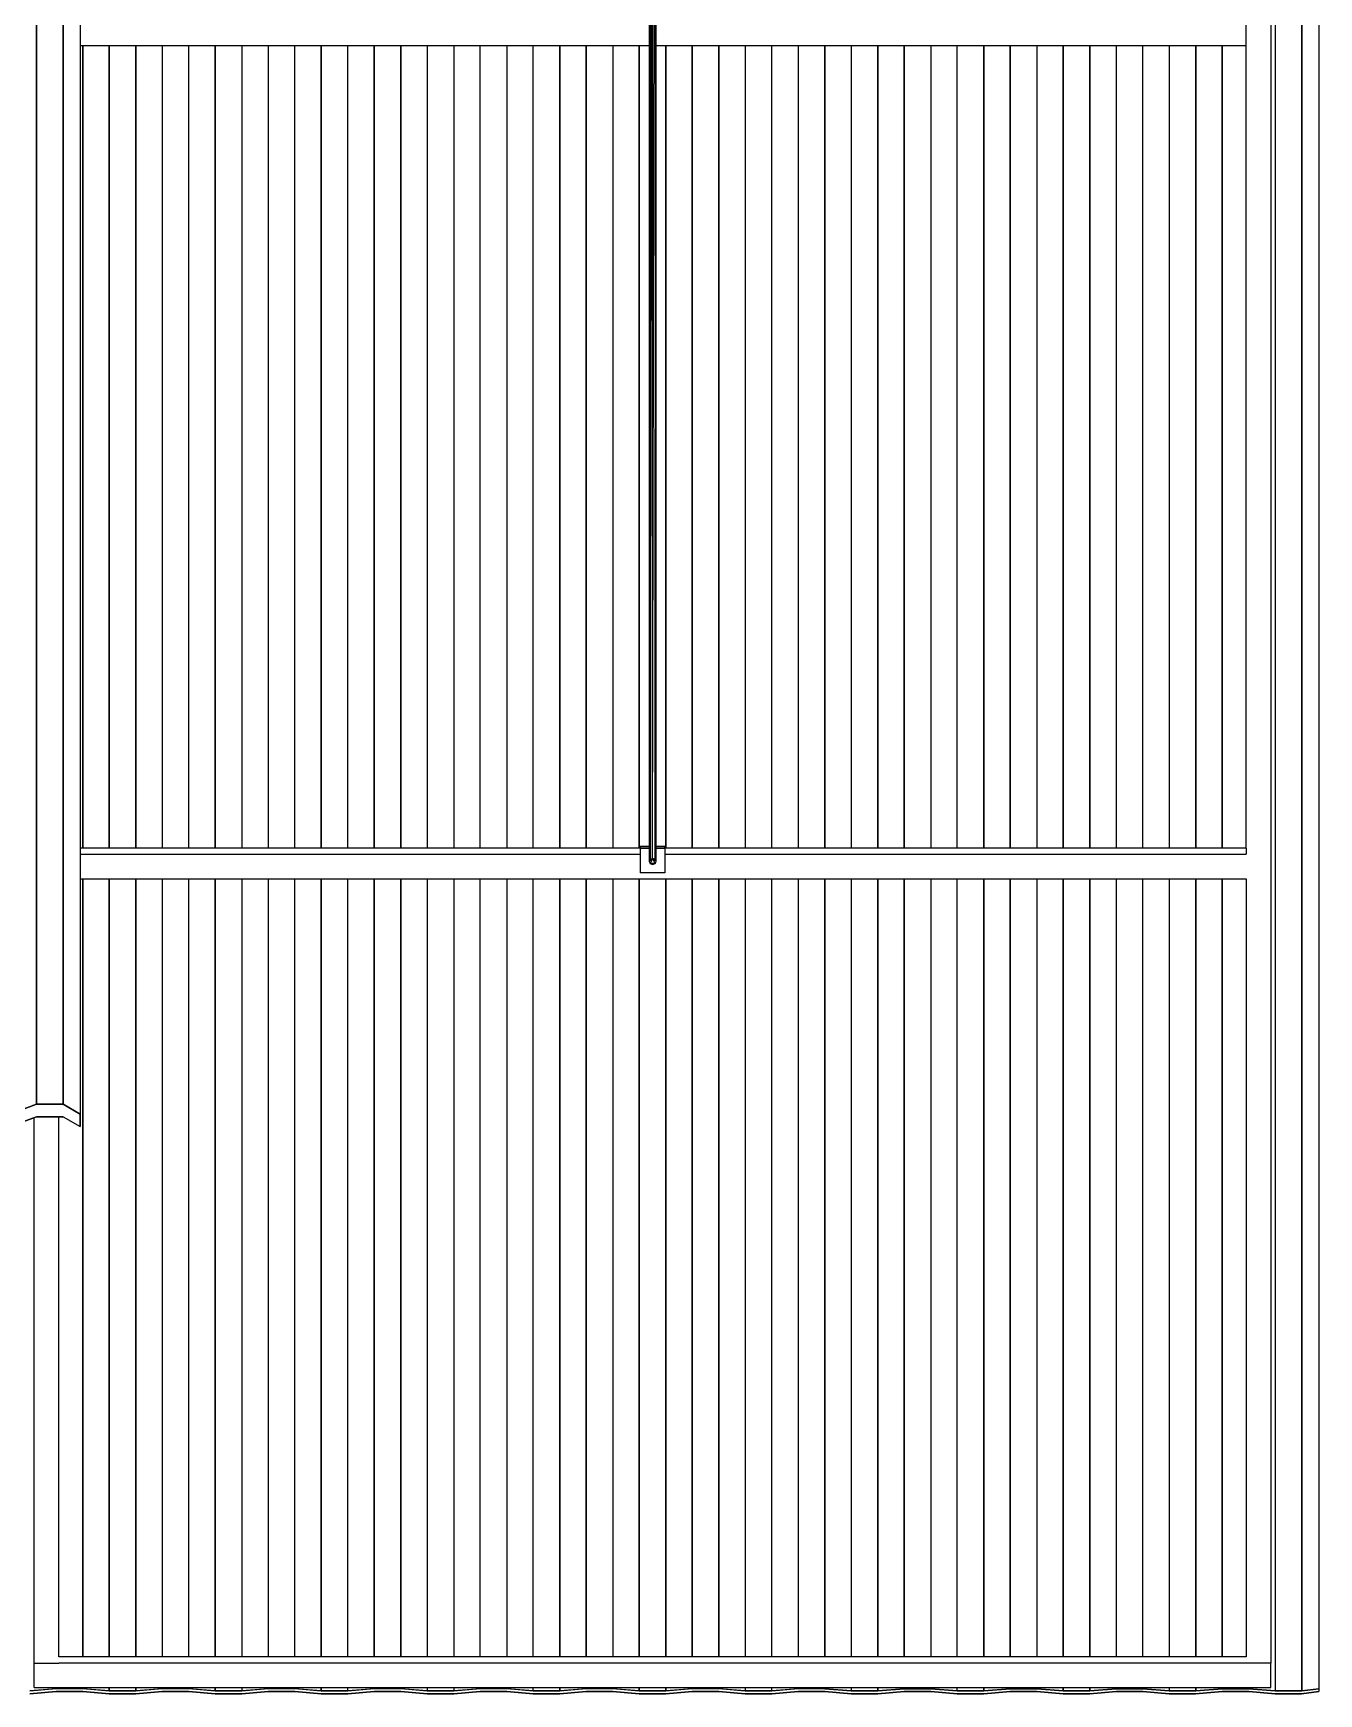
# Model space of a CAD drawing. Extents: x -32 to 51.8, y -51.6 to -5.5.
# Drawn here: x 29.27 to 33.43, y -51.53 to -46.16 of the extents above; entities that cross this region are included whole.
import ezdxf

# ---------------------------------------------------------------- set-up
doc = ezdxf.new("R2010")
doc.units = 0
doc.header["$MEASUREMENT"] = 0
doc.layers.get('0').update_dxf_attribs({"linetype": 'CONTINUOUS'})
doc.layers.add('hachures', color=5, linetype='CONTINUOUS')

msp = doc.modelspace()

# ---------------------------------------------------------------- linework, layer by layer
for p, q in [((29.2804, -49.6256), (29.2804, -43.0272)), ((29.3661, -43.0272), (29.3661, -49.6256)), ((29.4214, -43.0587), (29.4214, -49.6571)), ((29.4215, -43.0991), (29.4216, -49.6975)), ((33.3728, -51.5229), (33.3728, -43.5161)), ((33.4281, -43.5088), (33.4281, -51.5157)), ((31.2617, -44.4815), (31.2617, -48.8404)), ((31.2649, -44.4815), (31.2617, -48.8404)), ((31.265, -48.8336), (31.2728, -44.4815)), ((31.265, -44.4815), (31.265, -48.8336)), ((31.2729, -48.8308), (31.2808, -44.4815)), ((31.2729, -48.8308), (31.273, -44.4815)), ((31.2809, -48.8336), (31.2842, -44.4815)), ((31.2809, -44.4815), (31.2809, -48.8336)), ((31.2842, -48.8404), (31.2842, -44.4815)), ((33.1928, -46.2009), (33.1928, -46.1216)), ((33.2728, -46.1216), (33.2728, -46.2009)), ((29.4215, -46.2009), (31.2617, -46.2009)), ((31.23, -46.2009), (31.23, -48.7971)), ((31.2842, -46.2009), (33.1928, -46.2009)), ((31.3157, -46.2009), (31.3157, -48.7971)), ((33.1928, -48.7971), (33.1928, -46.2009)), ((33.2728, -46.2009), (33.2728, -48.817)), ((31.2617, -48.7971), (29.4215, -48.7971)), ((29.4215, -48.817), (31.2328, -48.817)), ((31.2617, -48.7915), (31.2328, -48.7915)), ((31.2328, -48.7915), (31.2328, -48.7971)), ((31.2328, -48.7971), (31.2617, -48.7971)), ((31.2328, -48.7971), (31.2328, -48.8764)), ((31.3128, -48.7915), (31.2842, -48.7915)), ((31.2842, -48.7971), (31.3128, -48.7971)), ((33.1928, -48.7971), (31.2842, -48.7971)), ((31.3128, -48.7971), (31.3128, -48.7915)), ((31.3128, -48.7971), (31.3128, -48.8764)), ((31.3128, -48.817), (33.1928, -48.817)), ((33.1928, -48.7971), (33.1928, -48.817)), ((33.2728, -48.817), (33.2728, -48.8963)), ((31.2729, -48.8308), (31.2617, -48.8404)), ((31.265, -48.8336), (31.2617, -48.8404)), ((31.2617, -48.8404), (31.265, -48.8472)), ((31.2729, -48.8308), (31.265, -48.8472)), ((31.2729, -48.8308), (31.265, -48.8336)), ((31.2809, -48.8472), (31.265, -48.8472)), ((31.265, -48.8472), (31.2729, -48.8501)), ((31.2842, -48.8404), (31.2729, -48.8308)), ((31.2729, -48.8308), (31.2809, -48.8472)), ((31.2809, -48.8336), (31.2729, -48.8308)), ((31.2729, -48.8501), (31.2809, -48.8472)), ((31.2842, -48.8404), (31.2809, -48.8336)), ((31.2809, -48.8472), (31.2842, -48.8404)), ((29.4215, -48.8963), (33.1928, -48.8963)), ((31.3128, -48.8764), (31.2328, -48.8764)), ((33.1157, -48.8963), (33.1157, -51.4132)), ((33.1928, -48.8963), (33.1928, -51.4132)), ((33.2728, -48.8963), (33.2728, -51.4331)), ((29.1947, -49.6571), (29.2804, -49.6256)), ((29.2804, -49.6256), (29.1947, -49.6571)), ((29.3661, -49.6256), (29.2804, -49.6256)), ((29.2804, -49.6256), (29.3661, -49.6256)), ((29.4214, -49.6571), (29.3661, -49.6256)), ((29.3661, -49.6256), (29.4214, -49.6571)), ((29.3662, -49.6257), (29.3662, -49.6257)), ((29.1948, -49.6975), (29.2805, -49.666)), ((29.2805, -49.666), (29.1948, -49.6975)), ((29.2728, -51.4331), (29.2728, -49.6688)), ((29.2805, -49.666), (29.2805, -49.666)), ((29.2805, -49.666), (29.3662, -49.666)), ((29.3662, -49.666), (29.2805, -49.666)), ((29.3528, -51.4132), (29.3528, -49.666)), ((29.3662, -49.666), (29.4215, -49.6975)), ((29.4216, -49.6975), (29.4214, -49.6571)), ((29.4214, -49.6571), (29.4215, -49.6975)), ((29.4215, -49.6975), (29.4215, -49.6968)), ((29.2728, -51.4331), (29.3528, -51.4331)), ((29.2728, -51.5124), (29.2728, -51.4331)), ((33.1928, -51.4132), (29.3528, -51.4132)), ((33.1928, -51.4331), (29.3528, -51.4331)), ((33.2728, -51.4331), (33.1928, -51.4331)), ((33.2728, -51.5124), (33.2728, -51.4331)), ((29.3441, -51.5249), (29.2584, -51.5321)), ((29.2584, -51.5322), (29.3441, -51.525)), ((29.2585, -51.5228), (29.3443, -51.5156)), ((29.3443, -51.5157), (29.2585, -51.5229)), ((29.2728, -51.5124), (29.3528, -51.5124)), ((29.3441, -51.5249), (29.3441, -51.525)), ((29.4298, -51.5249), (29.3441, -51.5249)), ((29.3441, -51.525), (29.4298, -51.525)), ((29.3443, -51.5157), (29.3443, -51.5156)), ((29.3443, -51.5156), (29.43, -51.5156)), ((29.43, -51.5157), (29.3443, -51.5157)), ((29.3528, -51.5124), (33.1928, -51.5124)), ((29.4298, -51.525), (29.4298, -51.5249)), ((29.5156, -51.5321), (29.4298, -51.5249)), ((29.4298, -51.525), (29.5156, -51.5322)), ((29.43, -51.5156), (29.43, -51.5157)), ((29.43, -51.5156), (29.5157, -51.5228)), ((29.5157, -51.5229), (29.43, -51.5157)), ((29.5156, -51.5321), (29.5156, -51.5322)), ((29.6013, -51.5321), (29.5156, -51.5321)), ((29.5156, -51.5322), (29.6013, -51.5322)), ((29.5157, -51.5228), (29.6014, -51.5228)), ((29.6014, -51.5229), (29.5157, -51.5229)), ((29.687, -51.5249), (29.6013, -51.5321)), ((29.6013, -51.5322), (29.687, -51.525)), ((29.6013, -51.5322), (29.6013, -51.5321)), ((29.6013, -51.5321), (29.6013, -51.5322)), ((29.6014, -51.5228), (29.6871, -51.5156)), ((29.6871, -51.5157), (29.6014, -51.5229)), ((29.7727, -51.5249), (29.687, -51.5249)), ((29.687, -51.5249), (29.687, -51.525)), ((29.687, -51.525), (29.687, -51.5249)), ((29.687, -51.525), (29.7727, -51.525)), ((29.6871, -51.5156), (29.7728, -51.5156)), ((29.7728, -51.5157), (29.6871, -51.5157)), ((29.8584, -51.5321), (29.7727, -51.5249)), ((29.7727, -51.525), (29.7727, -51.5249)), ((29.7727, -51.525), (29.8584, -51.5322)), ((29.7728, -51.5156), (29.8585, -51.5228)), ((29.8585, -51.5229), (29.7728, -51.5157)), ((29.9441, -51.5321), (29.8584, -51.5321)), ((29.8584, -51.5322), (29.8584, -51.5321)), ((29.8584, -51.5322), (29.9441, -51.5322)), ((29.8585, -51.5228), (29.9443, -51.5229)), ((29.9443, -51.5229), (29.8585, -51.5229)), ((30.0298, -51.5249), (29.9441, -51.5321)), ((29.9441, -51.5322), (30.0298, -51.525)), ((29.9441, -51.5322), (29.9441, -51.5321)), ((29.9441, -51.5321), (29.9441, -51.5322)), ((29.9443, -51.5229), (30.03, -51.5156)), ((30.03, -51.5157), (29.9443, -51.5229)), ((30.1156, -51.5249), (30.0298, -51.5249)), ((30.0298, -51.5249), (30.0298, -51.525)), ((30.0298, -51.525), (30.0298, -51.5249)), ((30.0298, -51.525), (30.1156, -51.525)), ((30.03, -51.5156), (30.1157, -51.5156)), ((30.1157, -51.5157), (30.03, -51.5157)), ((30.2013, -51.5321), (30.1156, -51.5249)), ((30.1156, -51.5249), (30.1156, -51.525)), ((30.1156, -51.525), (30.2013, -51.5322)), ((30.1157, -51.5156), (30.2014, -51.5229)), ((30.2014, -51.5229), (30.1157, -51.5157)), ((30.287, -51.5321), (30.2013, -51.5321)), ((30.2013, -51.5322), (30.2013, -51.5321)), ((30.2013, -51.5322), (30.287, -51.5322)), ((30.2014, -51.5229), (30.2871, -51.5229)), ((30.2871, -51.5229), (30.2014, -51.5229)), ((30.3727, -51.5249), (30.287, -51.5321)), ((30.287, -51.5322), (30.3727, -51.525)), ((30.287, -51.5321), (30.287, -51.5322)), ((30.2871, -51.5229), (30.3728, -51.5156)), ((30.3728, -51.5157), (30.2871, -51.5229)), ((30.4584, -51.5249), (30.3727, -51.5249)), ((30.3727, -51.525), (30.3727, -51.5249)), ((30.3727, -51.5249), (30.3727, -51.525)), ((30.3727, -51.525), (30.4584, -51.525)), ((30.3728, -51.5156), (30.4585, -51.5156)), ((30.4585, -51.5157), (30.3728, -51.5157)), ((30.5441, -51.5321), (30.4584, -51.5249)), ((30.4584, -51.525), (30.4584, -51.5249)), ((30.4584, -51.5249), (30.4584, -51.525)), ((30.4584, -51.525), (30.5441, -51.5322)), ((30.4585, -51.5156), (30.5443, -51.5229)), ((30.5443, -51.5229), (30.4585, -51.5157)), ((30.6298, -51.5322), (30.5441, -51.5321)), ((30.5441, -51.5321), (30.5441, -51.5322)), ((30.5441, -51.5322), (30.5441, -51.5321)), ((30.5441, -51.5322), (30.6298, -51.5322)), ((30.5443, -51.5229), (30.63, -51.5229)), ((30.63, -51.5229), (30.5443, -51.5229)), ((30.7156, -51.5249), (30.6298, -51.5322)), ((30.6298, -51.5322), (30.7156, -51.525)), ((30.6298, -51.5322), (30.6298, -51.5322)), ((30.63, -51.5229), (30.7157, -51.5156)), ((30.7157, -51.5157), (30.63, -51.5229)), ((30.8013, -51.5249), (30.7156, -51.5249)), ((30.7156, -51.525), (30.7156, -51.5249)), ((30.7156, -51.525), (30.8013, -51.525)), ((30.7157, -51.5156), (30.8014, -51.5156)), ((30.8014, -51.5157), (30.7157, -51.5157)), ((30.887, -51.5322), (30.8013, -51.5249)), ((30.8013, -51.525), (30.8013, -51.5249)), ((30.8013, -51.525), (30.887, -51.5322)), ((30.8014, -51.5156), (30.8871, -51.5229)), ((30.8871, -51.5229), (30.8014, -51.5157)), ((30.9727, -51.5322), (30.887, -51.5322)), ((30.887, -51.5322), (30.887, -51.5322)), ((30.887, -51.5322), (30.9727, -51.5322)), ((30.8871, -51.5229), (30.9728, -51.5229)), ((30.9728, -51.5229), (30.8871, -51.5229)), ((31.0584, -51.5249), (30.9727, -51.5322)), ((30.9727, -51.5322), (31.0584, -51.525)), ((30.9727, -51.5322), (30.9727, -51.5322)), ((30.9728, -51.5229), (31.0585, -51.5156)), ((31.0585, -51.5157), (30.9728, -51.5229)), ((31.1441, -51.5249), (31.0584, -51.5249)), ((31.0584, -51.525), (31.0584, -51.5249)), ((31.0584, -51.5249), (31.0584, -51.525)), ((31.0584, -51.525), (31.1441, -51.525)), ((31.0585, -51.5156), (31.1443, -51.5156)), ((31.1443, -51.5157), (31.0585, -51.5157)), ((31.2298, -51.5322), (31.1441, -51.5249)), ((31.1441, -51.5249), (31.1441, -51.525)), ((31.1441, -51.525), (31.1441, -51.5249)), ((31.1441, -51.525), (31.2298, -51.5322)), ((31.1443, -51.5156), (31.23, -51.5229)), ((31.23, -51.5229), (31.1443, -51.5157)), ((31.3156, -51.5322), (31.2298, -51.5322)), ((31.2298, -51.5322), (31.2298, -51.5322)), ((31.2298, -51.5322), (31.3156, -51.5322)), ((31.23, -51.5229), (31.3157, -51.5229)), ((31.3157, -51.5229), (31.23, -51.5229)), ((31.4013, -51.5249), (31.3156, -51.5322)), ((31.3156, -51.5322), (31.4013, -51.525)), ((31.3156, -51.5322), (31.3156, -51.5322)), ((31.3156, -51.5322), (31.3156, -51.5322)), ((31.3157, -51.5229), (31.4014, -51.5156)), ((31.4014, -51.5157), (31.3157, -51.5229)), ((31.487, -51.5249), (31.4013, -51.5249)), ((31.4013, -51.525), (31.4013, -51.5249)), ((31.4013, -51.5249), (31.4013, -51.525)), ((31.4013, -51.525), (31.487, -51.525)), ((31.4014, -51.5156), (31.4871, -51.5156)), ((31.4871, -51.5157), (31.4014, -51.5157)), ((31.5727, -51.5322), (31.487, -51.5249)), ((31.487, -51.525), (31.487, -51.5249)), ((31.487, -51.5249), (31.487, -51.525)), ((31.487, -51.525), (31.5727, -51.5322)), ((31.4871, -51.5156), (31.5728, -51.5229)), ((31.5728, -51.5229), (31.4871, -51.5157)), ((31.6584, -51.5322), (31.5727, -51.5322)), ((31.5727, -51.5322), (31.5727, -51.5322)), ((31.5727, -51.5322), (31.5727, -51.5322)), ((31.5727, -51.5322), (31.6584, -51.5322)), ((31.5728, -51.5229), (31.6585, -51.5229)), ((31.6585, -51.5229), (31.5728, -51.5229)), ((31.7441, -51.5249), (31.6584, -51.5322)), ((31.6584, -51.5322), (31.7441, -51.525)), ((31.6584, -51.5322), (31.6584, -51.5322)), ((31.6584, -51.5322), (31.6584, -51.5322)), ((31.6585, -51.5229), (31.7443, -51.5156)), ((31.7443, -51.5157), (31.6585, -51.5229)), ((31.8298, -51.5249), (31.7441, -51.5249)), ((31.7441, -51.525), (31.7441, -51.5249)), ((31.7441, -51.525), (31.8298, -51.525)), ((31.7443, -51.5156), (31.83, -51.5157)), ((31.83, -51.5157), (31.7443, -51.5157)), ((31.9156, -51.5322), (31.8298, -51.5249)), ((31.8298, -51.525), (31.8298, -51.5249)), ((31.8298, -51.5249), (31.8298, -51.525)), ((31.8298, -51.525), (31.9156, -51.5322)), ((31.83, -51.5157), (31.9157, -51.5229)), ((31.9157, -51.5229), (31.83, -51.5157)), ((32.0013, -51.5322), (31.9156, -51.5322)), ((31.9156, -51.5322), (31.9156, -51.5322)), ((31.9156, -51.5322), (32.0013, -51.5322)), ((31.9157, -51.5229), (32.0014, -51.5229)), ((32.0014, -51.5229), (31.9157, -51.5229)), ((32.087, -51.5249), (32.0013, -51.5322)), ((32.0013, -51.5322), (32.087, -51.525)), ((32.0013, -51.5322), (32.0013, -51.5322)), ((32.0013, -51.5322), (32.0013, -51.5322)), ((32.0014, -51.5229), (32.0871, -51.5157)), ((32.0871, -51.5157), (32.0014, -51.5229)), ((32.1727, -51.5249), (32.087, -51.5249)), ((32.087, -51.5249), (32.087, -51.525)), ((32.087, -51.525), (32.1727, -51.525)), ((32.0871, -51.5157), (32.1728, -51.5157)), ((32.1728, -51.5157), (32.0871, -51.5157)), ((32.2584, -51.5322), (32.1727, -51.5249)), ((32.1727, -51.525), (32.1727, -51.5249)), ((32.1727, -51.525), (32.2584, -51.5322)), ((32.1728, -51.5157), (32.2585, -51.5229)), ((32.2585, -51.5229), (32.1728, -51.5157)), ((32.3441, -51.5322), (32.2584, -51.5322)), ((32.2584, -51.5322), (32.2584, -51.5322)), ((32.2584, -51.5322), (32.3441, -51.5322)), ((32.2585, -51.5229), (32.3443, -51.5229)), ((32.3443, -51.5229), (32.2585, -51.5229)), ((32.4298, -51.5249), (32.3441, -51.5322)), ((32.3441, -51.5322), (32.4298, -51.525)), ((32.3441, -51.5322), (32.3441, -51.5322)), ((32.3441, -51.5322), (32.3441, -51.5322)), ((32.3443, -51.5229), (32.43, -51.5157)), ((32.43, -51.5157), (32.3443, -51.5229)), ((32.5156, -51.525), (32.4298, -51.5249)), ((32.4298, -51.525), (32.4298, -51.5249)), ((32.4298, -51.5249), (32.4298, -51.525)), ((32.4298, -51.525), (32.5156, -51.525)), ((32.43, -51.5157), (32.5157, -51.5157)), ((32.5157, -51.5157), (32.43, -51.5157)), ((32.6013, -51.5322), (32.5156, -51.525)), ((32.5156, -51.525), (32.5156, -51.525)), ((32.5156, -51.525), (32.6013, -51.5322)), ((32.5156, -51.525), (32.5156, -51.525)), ((32.5157, -51.5157), (32.6014, -51.5229)), ((32.6014, -51.5229), (32.5157, -51.5157)), ((32.687, -51.5322), (32.6013, -51.5322)), ((32.6013, -51.5322), (32.6013, -51.5322)), ((32.6013, -51.5322), (32.687, -51.5322)), ((32.6014, -51.5229), (32.6871, -51.5229)), ((32.6871, -51.5229), (32.6014, -51.5229)), ((32.7727, -51.525), (32.687, -51.5322)), ((32.687, -51.5322), (32.7727, -51.525)), ((32.687, -51.5322), (32.687, -51.5322)), ((32.687, -51.5322), (32.687, -51.5322)), ((32.6871, -51.5229), (32.7728, -51.5157)), ((32.7728, -51.5157), (32.6871, -51.5229)), ((32.8584, -51.525), (32.7727, -51.525)), ((32.7727, -51.525), (32.7727, -51.525)), ((32.7727, -51.525), (32.8584, -51.525)), ((32.7727, -51.525), (32.7727, -51.525)), ((32.7728, -51.5157), (32.8585, -51.5157)), ((32.8585, -51.5157), (32.7728, -51.5157)), ((32.9441, -51.5322), (32.8584, -51.525)), ((32.8584, -51.525), (32.8584, -51.525)), ((32.8584, -51.525), (32.9441, -51.5322)), ((32.8585, -51.5157), (32.9443, -51.5229)), ((32.9443, -51.5229), (32.8585, -51.5157)), ((33.0298, -51.5322), (32.9441, -51.5322)), ((32.9441, -51.5322), (32.9441, -51.5322)), ((32.9441, -51.5322), (33.0298, -51.5322)), ((32.9443, -51.5229), (33.03, -51.5229)), ((33.03, -51.5229), (32.9443, -51.5229)), ((33.1156, -51.525), (33.0298, -51.5322)), ((33.0298, -51.5322), (33.1156, -51.525)), ((33.0298, -51.5322), (33.0298, -51.5322)), ((33.03, -51.5229), (33.1157, -51.5157)), ((33.1157, -51.5157), (33.03, -51.5229)), ((33.2013, -51.525), (33.1156, -51.525)), ((33.1156, -51.525), (33.1156, -51.525)), ((33.1156, -51.525), (33.2013, -51.525)), ((33.1157, -51.5157), (33.2014, -51.5157)), ((33.2014, -51.5157), (33.1157, -51.5157)), ((33.1928, -51.5124), (33.2728, -51.5124)), ((33.287, -51.5322), (33.2013, -51.525)), ((33.2013, -51.525), (33.2013, -51.525)), ((33.2013, -51.525), (33.2013, -51.525)), ((33.2013, -51.525), (33.287, -51.5322)), ((33.2014, -51.5157), (33.2871, -51.5229)), ((33.2871, -51.5229), (33.2014, -51.5157)), ((33.3727, -51.5322), (33.287, -51.5322)), ((33.287, -51.5322), (33.287, -51.5322)), ((33.287, -51.5322), (33.3727, -51.5322)), ((33.2871, -51.5229), (33.3728, -51.5229)), ((33.3728, -51.5229), (33.2871, -51.5229)), ((33.3727, -51.5322), (33.428, -51.525)), ((33.428, -51.525), (33.3727, -51.5322)), ((33.3727, -51.5322), (33.3727, -51.5322)), ((33.4281, -51.5157), (33.3728, -51.5229)), ((33.3728, -51.5229), (33.4281, -51.5157)), ((33.4281, -51.5157), (33.428, -51.525))]:
    msp.add_line(p, q)
at = {"layer": 'hachures'}
for p, q in [((29.2804, -43.0272), (29.2804, -49.6256)), ((29.3661, -49.6256), (29.3661, -43.0272)), ((33.2871, -43.5161), (33.2871, -51.5229)), ((33.3728, -43.5161), (33.3728, -51.5229)), ((29.43, -48.7971), (29.43, -46.2009)), ((29.43, -46.2009), (29.43, -48.7971)), ((29.5157, -46.2009), (29.5157, -48.7971)), ((29.5157, -48.7971), (29.5157, -46.2009)), ((29.6014, -48.7971), (29.6014, -46.2009)), ((29.6014, -46.2009), (29.6014, -48.7971)), ((29.6871, -46.2009), (29.6871, -48.7971)), ((29.7728, -48.7971), (29.7728, -46.2009)), ((29.8585, -46.2009), (29.8585, -48.7971)), ((29.8585, -48.7971), (29.8585, -46.2009)), ((29.9442, -46.2009), (29.9442, -48.7971)), ((30.03, -46.2009), (30.03, -48.7971)), ((30.1157, -48.7971), (30.1157, -46.2009)), ((30.2014, -46.2009), (30.2014, -48.7971)), ((30.2014, -48.7971), (30.2014, -46.2009)), ((30.2871, -48.7971), (30.2871, -46.2009)), ((30.3728, -46.2009), (30.3728, -48.7971)), ((30.3728, -48.7971), (30.3728, -46.2009)), ((30.4585, -48.7971), (30.4585, -46.2009)), ((30.4585, -46.2009), (30.4585, -48.7971)), ((30.5442, -46.2009), (30.5442, -48.7971)), ((30.63, -46.2009), (30.63, -48.7971)), ((30.7157, -48.7971), (30.7157, -46.2009)), ((30.8014, -46.2009), (30.8014, -48.7971)), ((30.8871, -48.7971), (30.8871, -46.2009)), ((30.9728, -46.2009), (30.9728, -48.7971)), ((30.9728, -48.7971), (30.9728, -46.2009)), ((31.0585, -48.7971), (31.0585, -46.2009)), ((31.0585, -46.2009), (31.0585, -48.7971)), ((31.1442, -46.2009), (31.1442, -48.7971)), ((31.23, -48.7971), (31.23, -46.2009)), ((31.3157, -48.7971), (31.3157, -46.2009)), ((31.4014, -46.2009), (31.4014, -48.7971)), ((31.4014, -48.7971), (31.4014, -46.2009)), ((31.4871, -48.7971), (31.4871, -46.2009)), ((31.4871, -46.2009), (31.4871, -48.7971)), ((31.5728, -46.2009), (31.5728, -48.7971)), ((31.6585, -48.7971), (31.6585, -46.2009)), ((31.7442, -46.2009), (31.7442, -48.7971)), ((31.83, -46.2009), (31.83, -48.7971)), ((31.83, -48.7971), (31.83, -46.2009)), ((31.9157, -46.2009), (31.9157, -48.7971)), ((32.0014, -46.2009), (32.0014, -48.7971)), ((32.0014, -48.7971), (32.0014, -46.2009)), ((32.0871, -48.7971), (32.0871, -46.2009)), ((32.0871, -46.2009), (32.0871, -48.7971)), ((32.1728, -46.2009), (32.1728, -48.7971)), ((32.2585, -48.7971), (32.2585, -46.2009)), ((32.3442, -46.2009), (32.3442, -48.7971)), ((32.3442, -48.7971), (32.3442, -46.2009)), ((32.43, -48.7971), (32.43, -46.2009)), ((32.43, -46.2009), (32.43, -48.7971)), ((32.5157, -46.2009), (32.5157, -48.7971)), ((32.6014, -46.2009), (32.6014, -48.7971)), ((32.6014, -48.7971), (32.6014, -46.2009)), ((32.6871, -48.7971), (32.6871, -46.2009)), ((32.6871, -46.2009), (32.6871, -48.7971)), ((32.7728, -46.2009), (32.7728, -48.7971)), ((32.8585, -48.7971), (32.8585, -46.2009)), ((32.9442, -46.2009), (32.9442, -48.7971)), ((33.03, -46.2009), (33.03, -48.7971)), ((33.03, -48.7971), (33.03, -46.2009)), ((33.1157, -46.2009), (33.1157, -48.7971)), ((33.1157, -48.7971), (33.1157, -46.2009)), ((29.43, -51.4132), (29.43, -48.8963)), ((29.43, -48.8963), (29.43, -51.4132)), ((29.5157, -48.8963), (29.5157, -51.4132)), ((29.5157, -51.4132), (29.5157, -48.8963)), ((29.6014, -51.4132), (29.6014, -48.8963)), ((29.6014, -48.8963), (29.6014, -51.4132)), ((29.6871, -48.8963), (29.6871, -51.4132)), ((29.7728, -51.4132), (29.7728, -48.8963)), ((29.8585, -48.8963), (29.8585, -51.4132)), ((29.8585, -51.4132), (29.8585, -48.8963)), ((29.9442, -48.8963), (29.9443, -51.4132)), ((30.03, -48.8963), (30.03, -51.4132)), ((30.1157, -51.4132), (30.1157, -48.8963)), ((30.2014, -48.8963), (30.2014, -51.4132)), ((30.2014, -51.4132), (30.2014, -48.8963)), ((30.2871, -51.4132), (30.2871, -48.8963)), ((30.3728, -48.8963), (30.3728, -51.4132)), ((30.3728, -51.4132), (30.3728, -48.8963)), ((30.4585, -51.4132), (30.4585, -48.8963)), ((30.4585, -48.8963), (30.4585, -51.4132)), ((30.5442, -48.8963), (30.5443, -51.4132)), ((30.63, -48.8963), (30.63, -51.4132)), ((30.7157, -51.4132), (30.7157, -48.8963)), ((30.8014, -48.8963), (30.8014, -51.4132)), ((30.8871, -51.4132), (30.8871, -48.8963)), ((30.9728, -48.8963), (30.9728, -51.4132)), ((30.9728, -51.4132), (30.9728, -48.8963)), ((31.0585, -51.4132), (31.0585, -48.8963)), ((31.0585, -48.8963), (31.0585, -51.4132)), ((31.1442, -48.8963), (31.1443, -51.4132)), ((31.23, -48.8963), (31.23, -51.4132)), ((31.23, -51.4132), (31.23, -48.8963)), ((31.3157, -48.8963), (31.3157, -51.4132)), ((31.3157, -51.4132), (31.3157, -48.8963)), ((31.4014, -48.8963), (31.4014, -51.4132)), ((31.4014, -51.4132), (31.4014, -48.8963)), ((31.4871, -51.4132), (31.4871, -48.8963)), ((31.4871, -48.8963), (31.4871, -51.4132)), ((31.5728, -48.8963), (31.5728, -51.4132)), ((31.6585, -51.4132), (31.6585, -48.8963)), ((31.7442, -48.8963), (31.7443, -51.4132)), ((31.83, -48.8963), (31.83, -51.4132)), ((31.83, -51.4132), (31.83, -48.8963)), ((31.9157, -48.8963), (31.9157, -51.4132)), ((32.0014, -48.8963), (32.0014, -51.4132)), ((32.0014, -51.4132), (32.0014, -48.8963)), ((32.0871, -51.4132), (32.0871, -48.8963)), ((32.0871, -48.8963), (32.0871, -51.4132)), ((32.1728, -48.8963), (32.1728, -51.4132)), ((32.2585, -51.4132), (32.2585, -48.8963)), ((32.3442, -48.8963), (32.3443, -51.4132)), ((32.3443, -51.4132), (32.3442, -48.8963)), ((32.43, -51.4132), (32.43, -48.8963)), ((32.43, -48.8963), (32.43, -51.4132)), ((32.5157, -48.8963), (32.5157, -51.4132)), ((32.6014, -48.8963), (32.6014, -51.4132)), ((32.6014, -51.4132), (32.6014, -48.8963)), ((32.6871, -51.4132), (32.6871, -48.8963)), ((32.6871, -48.8963), (32.6871, -51.4132)), ((32.7728, -48.8963), (32.7728, -51.4132)), ((32.8585, -51.4132), (32.8585, -48.8963)), ((32.9442, -48.8963), (32.9443, -51.4132)), ((33.03, -48.8963), (33.03, -51.4132)), ((33.03, -51.4132), (33.03, -48.8963)), ((33.1157, -51.4132), (33.1157, -48.8963)), ((29.3443, -51.5156), (29.3443, -51.5124)), ((29.3443, -51.5124), (29.3443, -51.5156)), ((29.43, -51.5156), (29.43, -51.5124)), ((29.43, -51.5124), (29.43, -51.5156)), ((29.5157, -51.5124), (29.5157, -51.5229)), ((29.5157, -51.5229), (29.5157, -51.5124)), ((29.6014, -51.5229), (29.6014, -51.5124)), ((29.6014, -51.5124), (29.6014, -51.5229)), ((29.6871, -51.5124), (29.6871, -51.5157)), ((29.7728, -51.5157), (29.7728, -51.5124)), ((29.8585, -51.5124), (29.8585, -51.5229)), ((29.8585, -51.5229), (29.8585, -51.5124)), ((29.9443, -51.5124), (29.9443, -51.5229)), ((30.03, -51.5124), (30.03, -51.5157)), ((30.1157, -51.5157), (30.1157, -51.5124)), ((30.2014, -51.5124), (30.2014, -51.5229)), ((30.2014, -51.5229), (30.2014, -51.5124)), ((30.2871, -51.5229), (30.2871, -51.5124)), ((30.3728, -51.5124), (30.3728, -51.5157)), ((30.3728, -51.5157), (30.3728, -51.5124)), ((30.4585, -51.5157), (30.4585, -51.5124)), ((30.4585, -51.5124), (30.4585, -51.5157)), ((30.5443, -51.5124), (30.5443, -51.5229)), ((30.63, -51.5124), (30.63, -51.5229)), ((30.7157, -51.5157), (30.7157, -51.5124)), ((30.8014, -51.5124), (30.8014, -51.5157)), ((30.8871, -51.5229), (30.8871, -51.5124)), ((30.9728, -51.5124), (30.9728, -51.5229)), ((30.9728, -51.5229), (30.9728, -51.5124)), ((31.0585, -51.5157), (31.0585, -51.5124)), ((31.0585, -51.5124), (31.0585, -51.5157)), ((31.1443, -51.5124), (31.1443, -51.5157)), ((31.23, -51.5124), (31.23, -51.5229)), ((31.23, -51.5229), (31.23, -51.5124)), ((31.3157, -51.5124), (31.3157, -51.5229)), ((31.3157, -51.5229), (31.3157, -51.5124)), ((31.4014, -51.5124), (31.4014, -51.5157)), ((31.4014, -51.5157), (31.4014, -51.5124)), ((31.4871, -51.5157), (31.4871, -51.5124)), ((31.4871, -51.5124), (31.4871, -51.5157)), ((31.5728, -51.5124), (31.5728, -51.5229)), ((31.6585, -51.5229), (31.6585, -51.5124)), ((31.7443, -51.5124), (31.7443, -51.5157)), ((31.83, -51.5124), (31.83, -51.5157)), ((31.83, -51.5157), (31.83, -51.5124)), ((31.9157, -51.5124), (31.9157, -51.5229)), ((32.0014, -51.5124), (32.0014, -51.5229)), ((32.0014, -51.5229), (32.0014, -51.5124)), ((32.0871, -51.5157), (32.0871, -51.5124)), ((32.0871, -51.5124), (32.0871, -51.5157)), ((32.1728, -51.5124), (32.1728, -51.5157)), ((32.2585, -51.5229), (32.2585, -51.5124)), ((32.3443, -51.5124), (32.3443, -51.5229)), ((32.3443, -51.5229), (32.3443, -51.5124)), ((32.43, -51.5157), (32.43, -51.5124)), ((32.43, -51.5124), (32.43, -51.5157)), ((32.5157, -51.5124), (32.5157, -51.5157)), ((32.6014, -51.5124), (32.6014, -51.5229)), ((32.6014, -51.5229), (32.6014, -51.5124)), ((32.6871, -51.5229), (32.6871, -51.5124)), ((32.6871, -51.5124), (32.6871, -51.5229)), ((32.7728, -51.5124), (32.7728, -51.5157)), ((32.8585, -51.5157), (32.8585, -51.5124)), ((32.9443, -51.5124), (32.9443, -51.5229)), ((33.03, -51.5124), (33.03, -51.5229)), ((33.03, -51.5229), (33.03, -51.5124)), ((33.1157, -51.5124), (33.1157, -51.5157)), ((33.1157, -51.5157), (33.1157, -51.5124)), ((33.2014, -51.5157), (33.2014, -51.5124)), ((33.2014, -51.5124), (33.2014, -51.5157))]:
    msp.add_line(p, q, dxfattribs=at)

doc.saveas('drawing.dxf')
